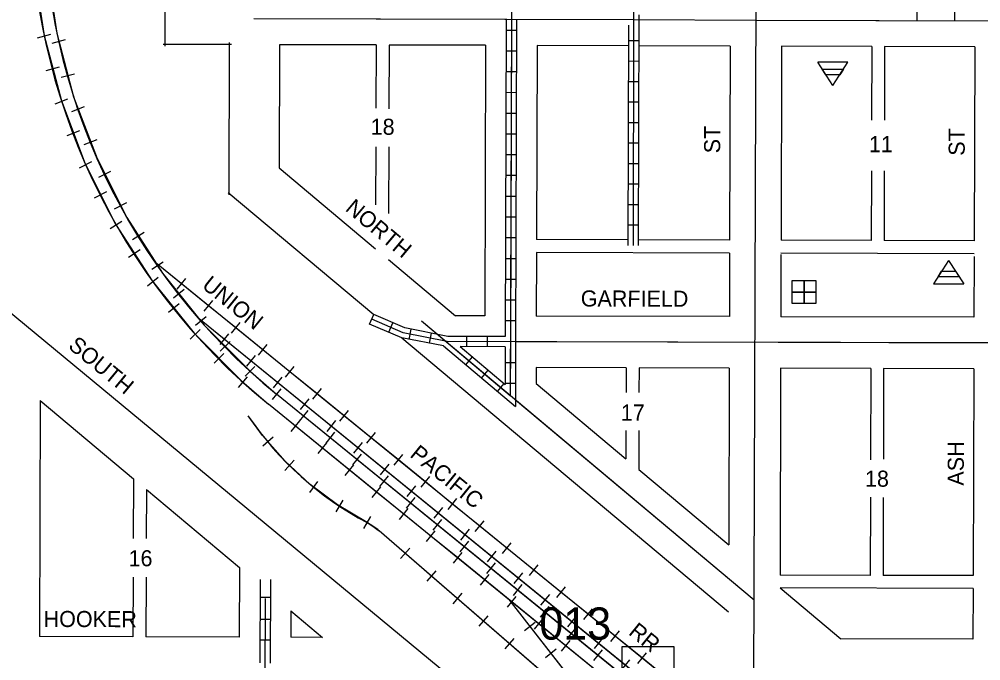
# Model space of a CAD drawing. Extents: x 398493 to 495599, y 16154787 to 16597406.
# Drawn here: x 428690 to 430184, y 16186623 to 16187619 of the extents above; entities that cross this region are included whole.
import ezdxf

# ---------------------------------------------------------------- set-up
doc = ezdxf.new("R2010")
doc.units = 0
for name, color, linetype in [('L10', 7, 'Continuous'), ('L11', 7, 'Continuous'), ('L18', 7, 'Continuous'), ('L23', 7, 'Continuous'), ('L3', 7, 'Continuous'), ('L5', 7, 'Continuous'), ('L58', 7, 'Continuous'), ('L9', 7, 'Continuous')]:
    doc.layers.add(name, color=color, linetype=linetype)

msp = doc.modelspace()

# ---------------------------------------------------------------- linework, layer by layer
at = {"layer": 'L10'}
for p, q in [((429977.1, 16187552.5), (429930.2, 16187552.5)), ((429953.7, 16187516.2), (429930.2, 16187552.5)), ((429953.7, 16187516.2), (429977.1, 16187552.5)), ((430133.6, 16187244.7), (430110.2, 16187208.4)), ((430133.6, 16187244.7), (430157, 16187208.4)), ((430110.2, 16187208.4), (430157, 16187208.4))]:
    msp.add_line(p, q, dxfattribs=at)
for points in [[(429964.6, 16187533.1), (429942.8, 16187533.1), (429937.3, 16187541.6), (429970, 16187541.6)], [(430122.7, 16187227.8), (430144.5, 16187227.8), (430149.9, 16187219.4), (430117.2, 16187219.4)], [(429909, 16187213.6), (429909, 16187195.6), (429890.6, 16187195.6), (429890.6, 16187213.6)], [(429927, 16187213.6), (429927, 16187195.6), (429909, 16187195.6), (429909, 16187213.6)], [(429909, 16187195.6), (429909, 16187177.7), (429890.6, 16187177.7), (429890.6, 16187195.6)], [(429927, 16187195.6), (429927, 16187177.7), (429909, 16187177.7), (429909, 16187195.6)]]:
    msp.add_lwpolyline(points, close=True, dxfattribs=at)
at = {"layer": 'L11'}
for p, q in [((428718.1, 16187590.4), (428738.8, 16187595.8)), ((428740.9, 16187582), (428761.6, 16187587.5)), ((428731.5, 16187539.6), (428752.2, 16187545.1)), ((428754.9, 16187529.2), (428775.6, 16187534.6)), ((428745.3, 16187487.8), (428765.3, 16187495.4)), ((428771.2, 16187475.9), (428791.2, 16187483.5)), ((428763.9, 16187438.8), (428783.9, 16187446.4)), ((428790.5, 16187424.8), (428810.6, 16187432.4)), ((428783.1, 16187388.7), (428802.2, 16187398.4)), ((428813, 16187373.8), (428832.1, 16187383.5)), ((428806.7, 16187341.9), (428825.9, 16187351.5)), ((428837.6, 16187325), (428856.7, 16187334.7)), ((428831.1, 16187294.1), (428849.1, 16187305.7)), ((428865.8, 16187277), (428883.8, 16187288.6)), ((428859.5, 16187250), (428877.5, 16187261.6)), ((428895.4, 16187231.1), (428913.4, 16187242.7)), ((429784, 16186524.5), (428899.6, 16187242.7)), ((428888.7, 16187205), (428905.4, 16187218.5)), ((428934.9, 16187200.2), (428948.5, 16187216.8)), ((428929.1, 16187186.7), (428945.8, 16187200.1)), ((428977.1, 16187166), (428990.6, 16187182.6)), ((428921.6, 16187164.1), (428938.3, 16187177.6)), ((428963.3, 16187144.1), (428980, 16187157.5)), ((429922, 16186380.3), (428966.4, 16187156.3)), ((428955.4, 16187122.5), (428970.6, 16187137.6)), ((429019.2, 16187131.8), (429032.7, 16187148.4)), ((429014.7, 16187130.9), (429001.2, 16187114.3)), ((429001.9, 16187103.9), (429017.1, 16187119)), ((429061.3, 16187097.6), (429074.8, 16187114.2)), ((428992.3, 16187085.3), (429007.5, 16187100.4)), ((429056.2, 16187097.1), (429042.7, 16187080.5)), ((429040.4, 16187065.1), (429055.6, 16187080.2)), ((429103.4, 16187063.4), (429116.9, 16187080)), ((429030, 16187047.6), (429044, 16187063.8)), ((429097.8, 16187063.4), (429084.2, 16187046.8)), ((429145.5, 16187029.2), (429159, 16187045.8)), ((429096.2, 16187045.4), (429082.7, 16187028.7)), ((430004.7, 16186293.8), (429089.4, 16187037)), ((431009.4, 16185452.2), (429076.8, 16187021.5)), ((429139.3, 16187029.7), (429125.8, 16187013)), ((429137.8, 16187011.6), (429124.3, 16186994.9)), ((429187.7, 16186995), (429201.2, 16187011.6)), ((429112.1, 16186979.1), (429125.6, 16186995.7)), ((429180.8, 16186995.9), (429167.3, 16186979.3)), ((429179.4, 16186977.8), (429165.9, 16186961.2)), ((429229.8, 16186960.8), (429243.3, 16186977.4)), ((429083.9, 16186970.5), (429067.8, 16186956.4)), ((429154.1, 16186945), (429167.6, 16186961.6)), ((429222.4, 16186962.2), (429208.9, 16186945.6)), ((429221, 16186944), (429207.5, 16186927.4)), ((429271.9, 16186926.6), (429285.4, 16186943.2)), ((429116.8, 16186934.4), (429102.3, 16186918.6)), ((429196.1, 16186910.9), (429209.6, 16186927.5)), ((429263.9, 16186928.4), (429250.4, 16186911.8)), ((429153.1, 16186901.6), (429140.3, 16186884.4)), ((429262.6, 16186910.2), (429249.1, 16186893.6)), ((429314, 16186892.4), (429327.5, 16186909)), ((429238.1, 16186876.7), (429251.6, 16186893.4)), ((429305.5, 16186894.7), (429292, 16186878.1)), ((429192.5, 16186872.5), (429181.5, 16186854.1)), ((429304.2, 16186876.4), (429290.7, 16186859.8)), ((429356.1, 16186858.2), (429369.6, 16186874.8)), ((429280.2, 16186842.6), (429293.7, 16186859.3)), ((429347, 16186861), (429333.5, 16186844.3)), ((429235.5, 16186846.9), (429224.5, 16186828.5)), ((429345.8, 16186842.6), (429332.3, 16186826)), ((429398.2, 16186824), (429411.7, 16186840.6)), ((429613.1, 16186509.8), (429248.8, 16186824.9)), ((429322.2, 16186808.5), (429335.7, 16186825.1)), ((429388.6, 16186827.2), (429375.1, 16186810.6)), ((429387.4, 16186808.9), (429373.9, 16186792.2)), ((429440.4, 16186789.8), (429453.9, 16186806.4)), ((429296.2, 16186798), (429282.2, 16186781.8)), ((429430.1, 16186793.5), (429416.6, 16186776.9)), ((429364.2, 16186774.4), (429377.7, 16186791)), ((429336.7, 16186763), (429322.7, 16186746.8)), ((429429, 16186775.1), (429415.5, 16186758.5)), ((429482.5, 16186755.6), (429496, 16186772.2)), ((429406.2, 16186740.3), (429419.7, 16186756.9)), ((429471.7, 16186759.8), (429458.2, 16186743.1)), ((429470.6, 16186741.3), (429457.1, 16186724.7)), ((429524.6, 16186721.4), (429538.1, 16186738)), ((429377.2, 16186728), (429363.2, 16186711.7)), ((429448.2, 16186706.2), (429461.7, 16186722.8)), ((429450.5, 16186718.1), (429613.1, 16186509.8)), ((429513.2, 16186726), (429499.7, 16186709.4)), ((429512.2, 16186707.5), (429498.7, 16186690.9)), ((429566.7, 16186687.2), (429580.2, 16186703.8)), ((429417.7, 16186692.9), (429403.7, 16186676.7)), ((429490.2, 16186672), (429503.7, 16186688.7)), ((429554.8, 16186692.3), (429541.3, 16186675.6)), ((429474.5, 16186669.9), (429491.4, 16186683)), ((429553.8, 16186673.7), (429540.3, 16186657.1)), ((429458.2, 16186657.9), (429444.1, 16186641.7)), ((429596.3, 16186658.5), (429582.8, 16186641.9)), ((429608.8, 16186653), (429622.3, 16186669.6)), ((429532.2, 16186637.9), (429545.7, 16186654.6)), ((429507.1, 16186628.2), (429524, 16186641.4)), ((429595.4, 16186639.9), (429581.9, 16186623.3)), ((429650.9, 16186618.8), (429664.4, 16186635.4)), ((429637.9, 16186624.8), (429624.4, 16186608.2))]:
    msp.add_line(p, q, dxfattribs=at)
for points in [[(428707.2, 16187801.7), (428712.3, 16187697.1), (428728.3, 16187593.7), (428755, 16187492.5), (428792.1, 16187394.6), (428839.3, 16187301.1), (428895.9, 16187213.1), (428961.5, 16187131.5), (429035.2, 16187057.2), (429076.8, 16187021.5)], [(428727.2, 16187801.6), (428732.2, 16187699.1), (428747.9, 16187597.7), (428774, 16187498.6), (428810.4, 16187402.7), (428856.6, 16187311.1), (428912.2, 16187224.8), (428976.4, 16187144.9), (429048.7, 16187072.1), (429089.5, 16187037)], [(429784, 16186524.5), (429741.9, 16186558.7), (429699.8, 16186592.9), (429657.7, 16186627.1), (429615.6, 16186661.3), (429573.5, 16186695.5), (429531.3, 16186729.7), (429489.2, 16186763.9), (429447.1, 16186798.1), (429405, 16186832.3), (429362.9, 16186866.5), (429320.8, 16186900.7), (429278.6, 16186934.9), (429236.5, 16186969.1), (429194.4, 16187003.3), (429152.3, 16187037.5), (429110.2, 16187071.7), (429068.1, 16187105.9), (429025.9, 16187140.1), (428983.8, 16187174.3), (428941.7, 16187208.5), (428899.6, 16187242.7)], [(429922, 16186380.3), (428966.4, 16187156.3)], [(430004.7, 16186293.8), (429089.4, 16187037)], [(429202.9, 16186919.2), (429160.9, 16186953.3), (429118.9, 16186987.4), (429076.8, 16187021.5)], [(429230, 16186837.7), (429184.2, 16186865), (429141.6, 16186896.9), (429102.5, 16186933), (429067.4, 16186973.1), (429045.5, 16187003.2)], [(429328.9, 16186816.8), (429286.9, 16186850.9), (429244.9, 16186885.1), (429202.9, 16186919.2)], [(429230, 16186837.7), (429239, 16186832.3), (429247.3, 16186826.1), (429248.8, 16186824.9)], [(429613.1, 16186509.8), (429248.8, 16186824.9)], [(430169.2, 16186134.5), (430127.1, 16186168.6), (430085.1, 16186202.7), (430043.1, 16186236.9), (430001.1, 16186271), (429959.1, 16186305.1), (429917.1, 16186339.2), (429875.1, 16186373.3), (429833.1, 16186407.4), (429791, 16186441.5), (429749, 16186475.7), (429707, 16186509.8), (429665, 16186543.9), (429623, 16186578), (429581, 16186612.1), (429539, 16186646.2), (429497, 16186680.4), (429455, 16186714.5), (429412.9, 16186748.6), (429370.9, 16186782.7), (429328.9, 16186816.8)], [(429450.5, 16186718.1), (429613.1, 16186509.8)]]:
    msp.add_lwpolyline(points, dxfattribs=at)
for centre, radius, start, end in [((429707.2, 16187797.8), 1000, 179.7788, 230.9217), ((429707.2, 16187797.8), 980, 179.7788, 230.9217), ((429467.3, 16187287.8), 508.9, 214.0146, 242.2029), ((429183.3, 16186749.2), 100, 49.1478, 62.2029)]:
    msp.add_arc(centre, radius, start, end, dxfattribs=at)
at = {"layer": 'L18'}
for p, q in [((429019.4, 16187579.8), (428913.4, 16187580.1)), ((429015.5, 16187346.3), (429016.4, 16187582.8)), ((429094.1, 16187579.6), (429093.5, 16187388.3)), ((429244.1, 16187579.2), (429094.1, 16187579.6)), ((429244.1, 16187579.2), (429243.8, 16187481.2)), ((429264.1, 16187579.1), (429263.8, 16187480.3)), ((429414.1, 16187578.7), (429264.1, 16187579.1)), ((429414.1, 16187578.7), (429412.9, 16187158.7)), ((429494.1, 16187578.4), (429493.2, 16187277.1)), ((429636.1, 16187578), (429494.1, 16187578.4)), ((429794.1, 16187577.5), (429652.1, 16187578)), ((429794.1, 16187577.5), (429793.2, 16187276.2)), ((429874.1, 16187577.3), (429873.2, 16187275.9)), ((430014.1, 16187576.9), (429874.1, 16187577.3)), ((430014.1, 16187576.9), (430013.7, 16187462.6)), ((430034.1, 16187576.9), (430033.8, 16187462.6)), ((430174.1, 16187576.4), (430034.1, 16187576.9)), ((430174.1, 16187576.4), (430173.2, 16187275.1)), ((429243.6, 16187421.2), (429243.3, 16187330.9)), ((429263.6, 16187421.1), (429263.3, 16187317.4)), ((429093.5, 16187388.3), (429243.1, 16187262.9)), ((430013.5, 16187383.8), (430013.2, 16187275.5)), ((430033.5, 16187383.8), (430033.2, 16187275.5)), ((429014.1, 16187350.4), (429240.5, 16187160.8)), ((429635.2, 16187276.7), (429493.2, 16187277.1)), ((429793.2, 16187276.2), (429651.2, 16187276.6)), ((430013.2, 16187275.5), (429873.2, 16187275.9)), ((430173.2, 16187275.1), (430033.2, 16187275.5)), ((429493.2, 16187257.1), (429492.9, 16187158.4)), ((429793.2, 16187256.2), (429493.2, 16187257.1)), ((429793.2, 16187256.2), (429792.9, 16187157.5)), ((430173.1, 16187255.1), (429873.1, 16187256)), ((429263.1, 16187246.1), (429367.4, 16187158.8)), ((429873.1, 16187253.8), (429872.9, 16187157.3)), ((430173.1, 16187250.8), (430172.9, 16187156.4)), ((429790.2, 16186242.5), (428603.6, 16187222.8)), ((429412.9, 16187158.7), (429367.4, 16187158.8)), ((429792.9, 16187157.5), (429492.9, 16187158.4)), ((430172.9, 16187156.4), (429872.9, 16187157.3)), ((429283.8, 16187124.4), (429791.6, 16186698.9)), ((429492.6, 16187078.4), (429492.6, 16187053.8)), ((429632.6, 16187078), (429492.6, 16187078.4)), ((429632.6, 16187078), (429632.5, 16187039.6)), ((429652.6, 16187078), (429652.5, 16187039.7)), ((429792.6, 16187077.6), (429652.6, 16187078)), ((429792.6, 16187077.6), (429791.9, 16186803)), ((429872.6, 16187077.3), (429871.7, 16186756.1)), ((430012.6, 16187076.9), (429872.6, 16187077.3)), ((430012.6, 16187076.9), (430012.2, 16186934.9)), ((430032.6, 16187076.9), (430032.2, 16186936.1)), ((430172.6, 16187076.4), (430032.6, 16187076.9)), ((430172.6, 16187076.4), (430171.7, 16186755.3)), ((429492.6, 16187053.8), (429632.2, 16186936.8)), ((428722.3, 16187027.1), (428721.3, 16186660.7)), ((428722.3, 16187027.1), (428867, 16186905.8)), ((429632.3, 16186980.5), (429632.2, 16186936.8)), ((429652.4, 16186980.5), (429652.2, 16186920.1)), ((429652.2, 16186920.1), (429791.9, 16186803)), ((428867, 16186905.8), (428866.7, 16186812.7)), ((428887.1, 16186889), (428886.9, 16186812.9)), ((428887.1, 16186889), (429031.7, 16186767.7)), ((430012, 16186876.9), (430011.7, 16186755.7)), ((430032.1, 16186876.8), (430031.7, 16186755.7)), ((429031.7, 16186767.7), (429031.4, 16186659.8)), ((428866.5, 16186753.1), (428866.3, 16186660.2)), ((428886.7, 16186753), (428886.4, 16186660.2)), ((430011.7, 16186755.7), (429871.7, 16186756.1)), ((430171.7, 16186755.3), (430031.7, 16186755.7)), ((429871.6, 16186736.1), (429966, 16186657)), ((430171.6, 16186735.3), (429871.6, 16186736.1)), ((430171.6, 16186735.3), (430171.4, 16186656.4)), ((429111.5, 16186700.8), (429111.4, 16186659.5)), ((429111.5, 16186700.8), (429160.9, 16186659.4)), ((428866.3, 16186660.2), (428721.3, 16186660.7)), ((429031.4, 16186659.8), (428886.4, 16186660.2)), ((429160.9, 16186659.4), (429111.4, 16186659.5)), ((430171.4, 16186656.4), (429966, 16186657))]:
    msp.add_line(p, q, dxfattribs=at)
msp.add_lwpolyline([(428916.4, 16187577.1), (428917.7, 16187908.9), (428917.9, 16187962.9), (428918.1, 16188016.9), (428918.3, 16188070.9), (428918.5, 16188124.9), (428918.7, 16188178.9), (428918.9, 16188230)], dxfattribs=at)
at = {"layer": 'L3'}
for p, q in [((429836.3, 16188317.9), (429826.4, 16185383.2)), ((429456, 16188228.6), (429454.2, 16187618.5)), ((429646, 16188228), (429644.2, 16187618)), ((430144.3, 16188116.7), (430142.8, 16187616.7)), ((429644.2, 16187618), (429244.2, 16187619.2)), ((429834.2, 16187617.4), (429644.2, 16187618)), ((430206.2, 16187616.4), (429834.2, 16187617.4)), ((430220.7, 16187116.5), (429460.8, 16187118.5)), ((429460.5, 16187028.5), (429831.6, 16186717.5))]:
    msp.add_line(p, q, dxfattribs=at)
at = {"layer": 'L5'}
for p, q in [((430085.7, 16188116.7), (430084.2, 16187616.7)), ((429644.2, 16187618), (429054.2, 16187619.7)), ((429446.2, 16187618.6), (429444.8, 16187126.6)), ((429454.2, 16187618.6), (429452.5, 16187035.2)), ((429454.2, 16187618.5), (429452.8, 16187118.5)), ((429462.2, 16187618.5), (429460.8, 16187118.5)), ((429644.2, 16187618), (429643.2, 16187268)), ((429652.2, 16187626), (429651.2, 16187268)), ((430802.1, 16187614.6), (429834.2, 16187617.4)), ((429462.2, 16187601.8), (429446.1, 16187601.8)), ((429636.2, 16187610), (429635.2, 16187268)), ((429636.2, 16187586.2), (429652.1, 16187586.2)), ((429462.1, 16187569.6), (429446, 16187569.6)), ((429636.1, 16187554.4), (429652, 16187554.3)), ((429462, 16187537.3), (429445.9, 16187537.4)), ((429636, 16187522.6), (429651.9, 16187522.5)), ((429461.9, 16187505.1), (429445.8, 16187505.2)), ((429635.9, 16187490.7), (429651.8, 16187490.7)), ((429461.8, 16187472.9), (429445.7, 16187473)), ((429635.8, 16187458.9), (429651.7, 16187458.9)), ((429461.7, 16187440.7), (429445.6, 16187440.7)), ((429635.7, 16187427.1), (429651.6, 16187427.1)), ((429461.7, 16187408.5), (429445.5, 16187408.5)), ((429635.6, 16187395.3), (429651.5, 16187395.2)), ((429461.6, 16187376.3), (429445.5, 16187376.3)), ((429635.5, 16187363.5), (429651.4, 16187363.4)), ((429461.5, 16187344), (429445.4, 16187344.1)), ((429635.4, 16187331.6), (429651.3, 16187331.6)), ((429461.4, 16187311.8), (429445.3, 16187311.9)), ((429635.3, 16187299.8), (429651.2, 16187299.8)), ((429461.3, 16187279.6), (429445.2, 16187279.7)), ((429461.2, 16187247.4), (429445.1, 16187247.4)), ((429461.1, 16187215.2), (429445, 16187215.2)), ((429461, 16187183), (429444.9, 16187183)), ((429234, 16187145.9), (429240.4, 16187160.7)), ((429314.4, 16187151), (429831.6, 16186717.5)), ((429314.4, 16187150.9), (429452.5, 16187035.2)), ((429460.9, 16187150.7), (429444.8, 16187150.8)), ((429263.6, 16187133.1), (429269.9, 16187147.9)), ((429295.5, 16187122.1), (429298.6, 16187137.9)), ((429327.1, 16187116), (429330.2, 16187131.8)), ((429444.8, 16187126.6), (429355.7, 16187126.8)), ((429384.6, 16187126.7), (429384.6, 16187110.8)), ((429416.5, 16187126.6), (429416.5, 16187110.7)), ((429348.6, 16187111.9), (429460.5, 16187018.1)), ((430212.7, 16187116.3), (429352.8, 16187118.8)), ((429444.8, 16187110.6), (429374.8, 16187110.8)), ((429374.8, 16187110.8), (429444.6, 16187052.3)), ((429444.8, 16187110.6), (429444.6, 16187052.3)), ((429452.8, 16187118.5), (429452.5, 16187035.2)), ((429460.8, 16187118.5), (429460.5, 16187018.1)), ((429383.3, 16187082.7), (429393.7, 16187095)), ((429444.6, 16187086.4), (429460.7, 16187086.3)), ((429408, 16187062), (429418.4, 16187074.3)), ((429432.7, 16187041.3), (429443.1, 16187053.7)), ((429444.5, 16187054.1), (429460.6, 16187054.1)), ((429063.7, 16186749.1), (429063.3, 16186619.7)), ((429079.7, 16186749.1), (429079.3, 16186619.6)), ((429063.5, 16186721.8), (429079.5, 16186721.7)), ((429071.6, 16186719.7), (429067.2, 16185209.7)), ((429063.5, 16186687.6), (429079.5, 16186687.5)), ((429063.4, 16186655.4), (429079.4, 16186655.4))]:
    msp.add_line(p, q, dxfattribs=at)
for points in [[(429354.2, 16187119), (429286.2, 16187132.1), (429237.2, 16187153.3)], [(429355.7, 16187126.8), (429288.6, 16187139.8), (429240.3, 16187160.6)], [(429348.6, 16187111.9), (429283.8, 16187124.4), (429234, 16187145.9)]]:
    msp.add_lwpolyline(points, dxfattribs=at)
at = {"layer": 'L58'}
msp.add_lwpolyline([(429626.5, 16186645.2), (429706.5, 16186645.2), (429706.5, 16186569.9), (429626.5, 16186569.9)], close=True, dxfattribs=at)

# ---------------------------------------------------------------- texts
at = {"layer": 'L11'}
for s, rotation, p in [('UNION', 320.9246, (428971.9, 16187203.3)), ('PACIFIC', 320.9164, (429295.1, 16186940.9)), ('RR', 320.9164, (429634.8, 16186665))]:
    msp.add_text(s, height=25, rotation=rotation, dxfattribs=at).set_placement(p)
at = {"layer": 'L23'}
for s, p in [('18', (429235.6, 16187439.7)), ('11', (430009.7, 16187412.7)), ('17', (429624.2, 16186996)), ('18', (430003.6, 16186893.3)), ('16', (428859.4, 16186769.8))]:
    msp.add_text(s, height=25, dxfattribs=at).set_placement(p)
at = {"layer": 'L58'}
msp.add_text('013', height=50, dxfattribs=at).set_placement((429497.7, 16186655.9))
at = {"layer": 'L9'}
for s, rotation, p in [('ST', 89.8327, (429778.6, 16187411)), ('ST', 89.8327, (430158.6, 16187407.2)), ('NORTH', 320.0357, (429194.7, 16187323)), ('GARFIELD', 359.83, (429562, 16187173.2)), ('SOUTH', 320.4377, (428764.2, 16187109.6)), ('ASH', 89.8323, (430157.1, 16186895)), ('HOOKER', 359.834, (428727.4, 16186675.6))]:
    msp.add_text(s, height=25, rotation=rotation, dxfattribs=at).set_placement(p)

doc.saveas('drawing.dxf')
